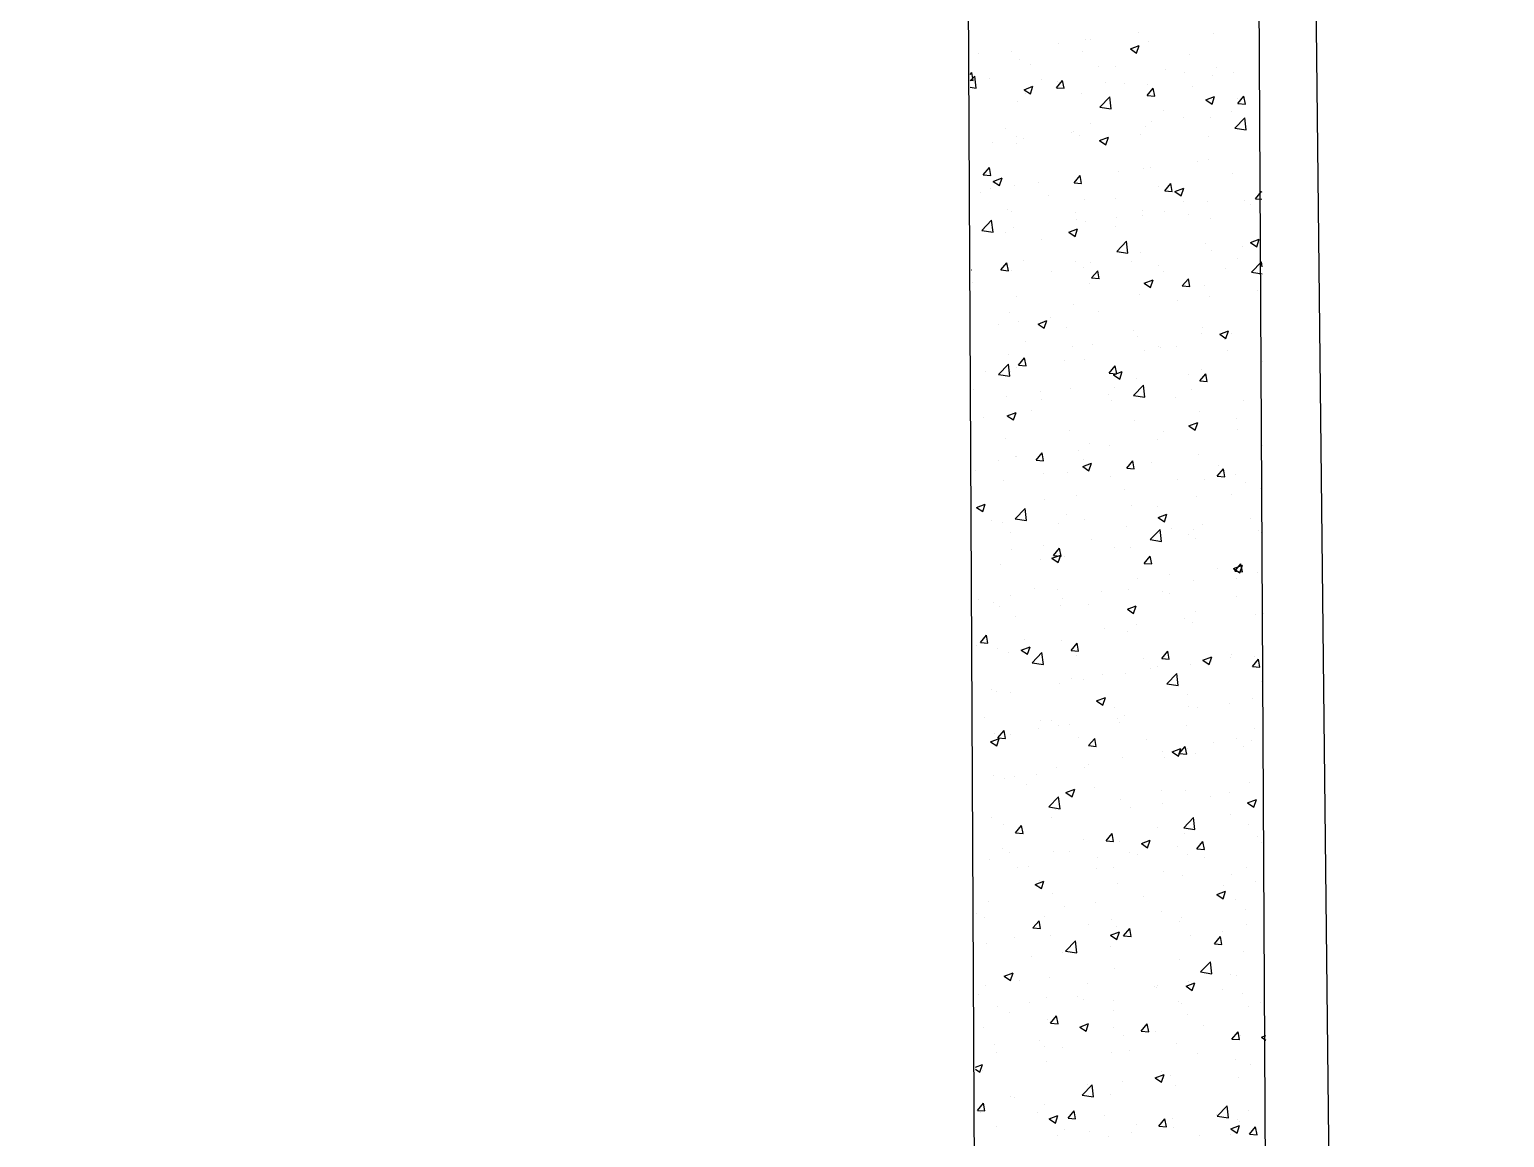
# Model space of a CAD drawing. Header units: millimetres. Extents: x 331487 to 517269, y 198509 to 399936.
# Drawn here: x 448268 to 449434, y 311569 to 312445 of the extents above; entities that cross this region are included whole.
import ezdxf

# ---------------------------------------------------------------- set-up
doc = ezdxf.new("R2010")
doc.units = ezdxf.units.MM
doc.header["$MEASUREMENT"] = 0
doc.layers.add('9th_plot boundry', color=1, linetype='Continuous')
doc.layers.add('COLUMN', color=6, linetype='Continuous')

msp = doc.modelspace()

# ---------------------------------------------------------------- linework, layer by layer
at = {"layer": '9th_plot boundry'}
msp.add_line((449434.4, 299006.3), (448946.6, 343103.6), dxfattribs=at)
msp.add_lwpolyline([(448946.6, 343103.6), (414422.2, 340817.1, 0.386106), (408845.6, 334960.7), (408845.6, 299960.7), (449434.4, 299006.3)], format="xyb", close=True, dxfattribs=at)
at = {"layer": 'COLUMN'}
for p, q in [((448972.9, 319477.3), (449064.3, 302244.5)), ((449202.9, 319478.5), (449294.4, 302239))]:
    msp.add_line(p, q, dxfattribs=at)
at = {"layer": 'COLUMN', "color": 2, "linetype": 'Continuous'}
for p, q in [((449081.8, 312434), (449081.8, 312434)), ((449102.8, 312437.3), (449102.8, 312437.3)), ((449106.8, 312437.3), (449106.8, 312437.3)), ((449144.7, 312442.3), (449144.7, 312442.3)), ((449152.9, 312435), (449152.9, 312435)), ((449204.2, 312442), (449204.2, 312442)), ((449018.6, 312425.7), (449018.6, 312425.7)), ((449044.4, 312427.3), (449044.4, 312427.3)), ((449100.9, 312427.5), (449100.9, 312427.5)), ((449138.4, 312429.5), (449145.4, 312432.2)), ((449138.4, 312429.5), (449143.3, 312426.1)), ((449143.3, 312426.1), (449145.3, 312432.2)), ((449185, 312425.4), (449185, 312425.4)), ((449011.8, 312409.3), (449013.1, 312410.8)), ((449014.2, 312404.6), (449013.1, 312410.8)), ((449050.4, 312421.1), (449050.4, 312421.1)), ((449059.6, 312417.5), (449059.6, 312417.5)), ((449113, 312415.2), (449113, 312415.2)), ((449126.7, 312415.4), (449126.7, 312415.4)), ((449166.4, 312413), (449166.4, 312413)), ((449181.5, 312411.1), (449181.5, 312411.1)), ((449206.6, 312414.4), (449206.6, 312414.4)), ((449219.8, 312410.7), (449219.8, 312410.7)), ((449011.8, 312404.3), (449015.4, 312408)), ((449011.8, 312404.8), (449014.2, 312404.6)), ((449011.8, 312399.3), (449016.5, 312398.5)), ((449016.5, 312398.5), (449015.4, 312408)), ((449027.3, 312406.3), (449027.3, 312406.3)), ((449054.3, 312397.2), (449061.3, 312399.9)), ((449059.3, 312393.9), (449061.3, 312399.9)), ((449068.4, 312405.4), (449068.4, 312405.4)), ((449080, 312398.8), (449084.8, 312404.6)), ((449080, 312398.8), (449086, 312398.3)), ((449080.7, 312404), (449080.7, 312404)), ((449086, 312398.3), (449084.8, 312404.6)), ((449118.4, 312402.8), (449118.4, 312402.8)), ((449134.1, 312401.8), (449134.1, 312401.8)), ((449151.7, 312401.7), (449151.7, 312401.7)), ((449187.5, 312399.5), (449187.5, 312399.5)), ((449203, 312408.7), (449203, 312408.7)), ((449049.2, 312387.8), (449049.2, 312387.8)), ((449054.3, 312397.2), (449059.3, 312393.9)), ((449055.5, 312394.6), (449055.5, 312394.6)), ((449080.5, 312397.8), (449080.5, 312397.8)), ((449099.7, 312394.2), (449099.7, 312394.2)), ((449114.4, 312383.4), (449122.1, 312391.5)), ((449123.3, 312382), (449122.1, 312391.5)), ((449151.7, 312392.5), (449156.5, 312398.3)), ((449151.7, 312392.5), (449157.7, 312392)), ((449157.7, 312392), (449156.5, 312398.3)), ((449198, 312389.2), (449205, 312391.9)), ((449198, 312389.2), (449203, 312385.9)), ((449203, 312385.9), (449205, 312391.9)), ((449223.2, 312390.4), (449223.2, 312390.4)), ((449223.4, 312386.3), (449228.3, 312392)), ((449229.4, 312385.7), (449228.3, 312392)), ((449240.8, 312397.3), (449240.8, 312397.3)), ((449114.4, 312383.4), (449123.3, 312382)), ((449164.9, 312380.4), (449164.9, 312380.4)), ((449201.8, 312375.4), (449201.8, 312375.4)), ((449218.1, 312380), (449218.1, 312380)), ((449223.4, 312386.3), (449229.4, 312385.7)), ((449039.7, 312366.6), (449039.7, 312366.6)), ((449092.1, 312363.4), (449092.1, 312363.4)), ((449093.1, 312364.4), (449093.1, 312364.4)), ((449106.6, 312370.4), (449106.6, 312370.4)), ((449150.4, 312368.4), (449150.4, 312368.4)), ((449155.2, 312371.7), (449155.2, 312371.7)), ((449180.3, 312375), (449180.3, 312375)), ((449221.1, 312366.8), (449228.9, 312374.9)), ((449221.1, 312366.8), (449230, 312365.4)), ((449230, 312365.4), (449228.9, 312374.9)), ((449029.2, 312355.1), (449029.2, 312355.1)), ((449048, 312354.5), (449048, 312354.5)), ((449048.3, 312360.4), (449048.3, 312360.4)), ((449054.2, 312358.4), (449054.2, 312358.4)), ((449098.5, 312360.9), (449098.5, 312360.9)), ((449114, 312357), (449121, 312359.7)), ((449114, 312357), (449119, 312353.6)), ((449119, 312353.6), (449121, 312359.7)), ((449146.5, 312362.1), (449146.5, 312362.1)), ((449199.9, 312359.9), (449199.9, 312359.9)), ((449191.8, 312340.5), (449191.8, 312340.5)), ((449200.6, 312342.1), (449200.6, 312342.1)), ((449022.1, 312329.9), (449027, 312335.6)), ((449022.1, 312329.9), (449028.1, 312329.4)), ((449028.1, 312329.3), (449026.9, 312335.6)), ((449093.9, 312323.6), (449098.7, 312329.3)), ((449099.8, 312323.1), (449098.7, 312329.3)), ((449128.9, 312332.3), (449128.9, 312332.3)), ((449149.2, 312335.1), (449149.2, 312335.1)), ((449154, 312335.6), (449154, 312335.6)), ((449219.1, 312330.7), (449219.1, 312330.7)), ((449027.9, 312319), (449027.9, 312319)), ((449030, 312324.7), (449037, 312327.4)), ((449030, 312324.7), (449035, 312321.4)), ((449035, 312321.4), (449037, 312327.4)), ((449046.8, 312321.2), (449046.8, 312321.2)), ((449065.8, 312323.9), (449065.8, 312323.9)), ((449093.9, 312323.6), (449099.8, 312323.1)), ((449097.3, 312327.6), (449097.3, 312327.6)), ((449160.8, 312320.7), (449160.8, 312320.7)), ((449165.6, 312317.3), (449170.4, 312323.1)), ((449165.6, 312317.3), (449171.6, 312316.8)), ((449171.6, 312316.8), (449170.4, 312323.1)), ((449173.7, 312316.7), (449180.7, 312319.4)), ((449173.7, 312316.7), (449178.7, 312313.4)), ((449178.7, 312313.4), (449180.7, 312319.4)), ((449237.3, 312311), (449242.1, 312316.8)), ((449242.3, 312316), (449242.1, 312316.8)), ((449020.2, 312315.6), (449020.2, 312315.6)), ((449073.6, 312313.3), (449073.6, 312313.3)), ((449102.5, 312310.7), (449102.5, 312310.7)), ((449127, 312311), (449127, 312311)), ((449180.4, 312308.8), (449180.4, 312308.8)), ((449199.4, 312308.8), (449199.4, 312308.8)), ((449228.7, 312309.4), (449228.7, 312309.4)), ((449233.8, 312306.5), (449233.8, 312306.5)), ((449237.3, 312311), (449242.3, 312310.6)), ((449020.9, 312286), (449028.7, 312294.1)), ((449029.8, 312284.6), (449028.7, 312294.1)), ((449041.3, 312302.1), (449041.3, 312302.1)), ((449044.2, 312300.7), (449044.2, 312300.7)), ((449094.7, 312299.9), (449094.7, 312299.9)), ((449096.1, 312294.3), (449096.1, 312294.3)), ((449127.7, 312296.1), (449127.7, 312296.1)), ((449148, 312301.8), (449148, 312301.8)), ((449148.1, 312297.6), (449148.1, 312297.6)), ((449165.5, 312301.1), (449165.5, 312301.1)), ((449184.7, 312298.8), (449184.7, 312298.8)), ((449201.5, 312295.4), (449201.5, 312295.4)), ((449020.9, 312286), (449029.8, 312284.6)), ((449039.5, 312284.5), (449039.5, 312284.5)), ((449045.6, 312287.9), (449045.6, 312287.9)), ((449089.7, 312284.5), (449096.7, 312287.2)), ((449089.7, 312284.5), (449094.7, 312281.1)), ((449094.7, 312281.1), (449096.7, 312287.1)), ((449102.6, 312292.8), (449102.6, 312292.8)), ((449126.4, 312288.7), (449126.4, 312288.7)), ((449068.1, 312278.7), (449068.1, 312278.7)), ((449127.6, 312269.4), (449135.4, 312277.5)), ((449136.5, 312268), (449135.4, 312277.5)), ((449198.1, 312275.5), (449198.1, 312275.5)), ((449227.4, 312273.3), (449227.4, 312273.3)), ((449233.4, 312276.5), (449240.4, 312279.1)), ((449233.4, 312276.5), (449238.4, 312273.1)), ((449238.4, 312273.1), (449240.4, 312279.1)), ((449036, 312254.7), (449040.8, 312260.4)), ((449042, 312254.1), (449040.8, 312260.4)), ((449053.7, 312262.5), (449053.7, 312262.5)), ((449094.9, 312261), (449094.9, 312261)), ((449107.1, 312260.2), (449107.1, 312260.2)), ((449127.6, 312269.4), (449136.5, 312268)), ((449139.2, 312261.7), (449139.2, 312261.7)), ((449146.8, 312268.5), (449146.8, 312268.5)), ((449202.4, 312270), (449202.4, 312270)), ((449222.9, 312263.8), (449222.9, 312263.8)), ((449234.3, 312252.9), (449242.1, 312261)), ((449242.6, 312257.2), (449242.1, 312261)), ((449012.6, 312254.9), (449012.7, 312254.9)), ((449012.6, 312254.7), (449012.7, 312254.9)), ((449036, 312254.7), (449042, 312254.1)), ((449044.4, 312254.6), (449044.4, 312254.6)), ((449076.3, 312253.4), (449076.3, 312253.4)), ((449101.3, 312256.7), (449101.3, 312256.7)), ((449107.7, 312248.4), (449112.6, 312254.1)), ((449107.7, 312248.4), (449113.7, 312247.9)), ((449113.7, 312247.8), (449112.6, 312254.1)), ((449149.4, 312244.2), (449156.4, 312246.9)), ((449154.3, 312240.8), (449156.4, 312246.9)), ((449160.5, 312258), (449160.5, 312258)), ((449164.6, 312253.7), (449164.6, 312253.7)), ((449179.5, 312242.1), (449184.3, 312247.8)), ((449185.4, 312241.6), (449184.3, 312247.8)), ((449213.9, 312255.7), (449213.9, 312255.7)), ((449234.3, 312252.9), (449242.6, 312251.6)), ((449013.2, 312245.1), (449013.2, 312245.1)), ((449106.3, 312243.7), (449106.3, 312243.7)), ((449145.6, 312235.2), (449145.6, 312235.2)), ((449149.4, 312244.2), (449154.4, 312240.8)), ((449179.5, 312242.1), (449185.4, 312241.6)), ((449196.9, 312242.3), (449196.9, 312242.3)), ((449239, 312238.8), (449239, 312238.8)), ((449048, 312233.7), (449048, 312233.7)), ((449093.6, 312227.7), (449093.6, 312227.7)), ((449176.1, 312230.5), (449176.1, 312230.5)), ((449201.1, 312233.8), (449201.1, 312233.8)), ((449043.1, 312221.3), (449043.1, 312221.3)), ((449050, 312213.9), (449050, 312213.9)), ((449065.4, 312211.9), (449072.4, 312214.6)), ((449065.4, 312211.9), (449070.3, 312208.6)), ((449070.3, 312208.6), (449072.4, 312214.6)), ((449075, 312217.2), (449075, 312217.2)), ((449112.9, 312222.2), (449112.9, 312222.2)), ((449034.3, 312211.4), (449034.3, 312211.4)), ((449087.6, 312209.1), (449087.6, 312209.1)), ((449141, 312206.9), (449141, 312206.9)), ((449144.4, 312201.9), (449144.4, 312201.9)), ((449194.4, 312204.6), (449194.4, 312204.6)), ((449195.7, 312209), (449195.7, 312209)), ((449209.1, 312203.9), (449216.1, 312206.6)), ((449209.1, 312203.9), (449214, 312200.6)), ((449214, 312200.6), (449216.1, 312206.6)), ((449218.8, 312204.1), (449218.8, 312204.1)), ((449055.3, 312197.9), (449055.3, 312197.9)), ((449092.4, 312194.4), (449092.4, 312194.4)), ((449108.7, 312195.7), (449108.7, 312195.7)), ((449149.8, 312191.1), (449149.8, 312191.1)), ((449160.5, 312194.1), (449160.5, 312194.1)), ((449162.1, 312193.4), (449162.1, 312193.4)), ((449174.8, 312194.4), (449174.8, 312194.4)), ((449212.7, 312199.4), (449212.7, 312199.4)), ((449215.5, 312191.2), (449215.5, 312191.2)), ((449034.2, 312172), (449041.9, 312180.1)), ((449041.9, 312188), (449041.9, 312188)), ((449043, 312170.6), (449041.9, 312180.1)), ((449048.7, 312177.8), (449048.7, 312177.8)), ((449049.9, 312179.4), (449054.7, 312185.2)), ((449049.9, 312179.4), (449055.9, 312178.9)), ((449055.9, 312178.9), (449054.7, 312185.2)), ((449086.6, 312182.8), (449086.6, 312182.8)), ((449102.2, 312184.1), (449102.2, 312184.1)), ((449121.6, 312173.2), (449126.4, 312178.9)), ((449127.6, 312172.6), (449126.4, 312178.9)), ((449242.8, 312182.1), (449242.8, 312182.1)), ((449023.7, 312174.5), (449023.7, 312174.5)), ((449034.1, 312172), (449043, 312170.6)), ((449043.9, 312174.1), (449043.9, 312174.1)), ((449121.6, 312173.2), (449127.6, 312172.6)), ((449125, 312171.7), (449132, 312174.4)), ((449125, 312171.7), (449130, 312168.3)), ((449130, 312168.3), (449132, 312174.4)), ((449143.2, 312168.6), (449143.2, 312168.6)), ((449184.5, 312172.1), (449184.5, 312172.1)), ((449193.3, 312166.9), (449198.2, 312172.6)), ((449193.3, 312166.9), (449199.3, 312166.4)), ((449194.5, 312175.7), (449194.5, 312175.7)), ((449199.3, 312166.4), (449198.2, 312172.6)), ((449014.4, 312160.5), (449014.4, 312160.5)), ((449040.7, 312154.7), (449040.7, 312154.7)), ((449067.7, 312158.3), (449067.7, 312158.3)), ((449091.2, 312161.1), (449091.2, 312161.1)), ((449121.1, 312156), (449121.1, 312156)), ((449126.1, 312162.1), (449126.1, 312162.1)), ((449140.9, 312155.4), (449148.7, 312163.6)), ((449140.9, 312155.4), (449149.8, 312154.1)), ((449148.5, 312155), (449148.5, 312155)), ((449149.8, 312154.1), (449148.7, 312163.6)), ((449174.5, 312153.8), (449174.5, 312153.8)), ((449186.4, 312159.9), (449186.4, 312159.9)), ((449041, 312139.4), (449048, 312142.1)), ((449046, 312136.1), (449048, 312142.1)), ((449060.3, 312143.3), (449060.3, 312143.3)), ((449067.8, 312152.1), (449067.8, 312152.1)), ((449123.5, 312151.7), (449123.5, 312151.7)), ((449193.3, 312142.4), (449193.3, 312142.4)), ((449227.9, 312151.5), (449227.9, 312151.5)), ((449022.4, 312138.4), (449022.4, 312138.4)), ((449041, 312139.4), (449046, 312136.1)), ((449141.9, 312135.4), (449141.9, 312135.4)), ((449184.7, 312131.4), (449191.7, 312134.1)), ((449184.7, 312131.4), (449189.7, 312128.1)), ((449189.7, 312128.1), (449191.7, 312134.1)), ((449222.6, 312137.1), (449222.6, 312137.1)), ((449039.5, 312121.5), (449039.5, 312121.5)), ((449090, 312127.9), (449090, 312127.9)), ((449160.1, 312120.5), (449160.1, 312120.5)), ((449164.3, 312127.1), (449164.3, 312127.1)), ((449223.2, 312128.8), (449223.2, 312128.8)), ((449047.7, 312107.1), (449047.7, 312107.1)), ((449048.3, 312107.2), (449048.3, 312107.2)), ((449063.8, 312104.2), (449068.6, 312110)), ((449069.7, 312103.7), (449068.6, 312110)), ((449097.1, 312112.2), (449097.1, 312112.2)), ((449106, 312117.1), (449106, 312117.1)), ((449122.2, 312115.5), (449122.2, 312115.5)), ((449192.1, 312109.1), (449192.1, 312109.1)), ((449242.6, 312115.5), (449242.6, 312115.5)), ((449016, 312096), (449016, 312096)), ((449034, 312103.9), (449034, 312103.9)), ((449063.8, 312104.2), (449069.7, 312103.7)), ((449100.7, 312099.2), (449107.7, 312101.9)), ((449100.7, 312099.2), (449105.7, 312095.8)), ((449101.7, 312104.9), (449101.7, 312104.9)), ((449105.7, 312095.8), (449107.7, 312101.9)), ((449135.5, 312097.9), (449140.3, 312103.7)), ((449135.5, 312097.9), (449141.5, 312097.4)), ((449141.5, 312097.4), (449140.3, 312103.7)), ((449140.7, 312102.1), (449140.7, 312102.1)), ((449155, 312102.7), (449155, 312102.7)), ((449207.2, 312091.7), (449212, 312097.4)), ((449208.4, 312100.4), (449208.4, 312100.4)), ((449213.2, 312091.1), (449212, 312097.4)), ((449038.3, 312088.2), (449038.3, 312088.2)), ((449069.4, 312093.7), (449069.4, 312093.7)), ((449088.8, 312094.6), (449088.8, 312094.6)), ((449122.7, 312091.5), (449122.7, 312091.5)), ((449176.1, 312089.2), (449176.1, 312089.2)), ((449196.9, 312089.4), (449196.9, 312089.4)), ((449207.2, 312091.7), (449213.2, 312091.1)), ((449221.9, 312092.7), (449221.9, 312092.7)), ((449229.5, 312087), (449229.5, 312087)), ((449070.8, 312072.8), (449070.8, 312072.8)), ((449095.9, 312076.1), (449095.9, 312076.1)), ((449133.7, 312081.1), (449133.7, 312081.1)), ((449190.8, 312075.8), (449190.8, 312075.8)), ((449218.5, 312077.5), (449218.5, 312077.5)), ((449241.4, 312082.2), (449241.4, 312082.2)), ((449016.7, 312066.9), (449023.7, 312069.6)), ((449016.7, 312066.9), (449021.7, 312063.6)), ((449021.7, 312063.6), (449023.7, 312069.6)), ((449047.4, 312058), (449055.2, 312066.2)), ((449056.3, 312056.7), (449055.2, 312066.2)), ((449087.6, 312061.3), (449087.6, 312061.3)), ((449139.5, 312068.8), (449139.5, 312068.8)), ((449160.2, 312067.5), (449160.2, 312067.5)), ((449160.4, 312058.9), (449167.4, 312061.6)), ((449165.4, 312055.6), (449167.4, 312061.6)), ((449028.4, 312056.3), (449028.4, 312056.3)), ((449037.1, 312054.9), (449037.1, 312054.9)), ((449047.4, 312058), (449056.3, 312056.7)), ((449081.8, 312054.1), (449081.8, 312054.1)), ((449101.9, 312057.4), (449101.9, 312057.4)), ((449135.1, 312051.8), (449135.1, 312051.8)), ((449154.1, 312041.5), (449161.9, 312049.6)), ((449160.4, 312058.9), (449165.4, 312055.6)), ((449163, 312040.1), (449161.9, 312049.6)), ((449170.6, 312049.9), (449170.6, 312049.9)), ((449188.5, 312049.6), (449188.5, 312049.6)), ((449195.6, 312053.2), (449195.6, 312053.2)), ((449233.5, 312058.2), (449233.5, 312058.2)), ((449240.1, 312048.9), (449240.1, 312048.9)), ((449242.5, 312055.5), (449242.5, 312055.5)), ((449043.6, 312047.4), (449043.6, 312047.4)), ((449107.4, 312041.6), (449107.4, 312041.6)), ((449154.1, 312041.5), (449163, 312040.1)), ((449184.2, 312045.5), (449184.2, 312045.5)), ((449189.6, 312042.5), (449189.6, 312042.5)), ((449241.9, 312047.3), (449241.9, 312047.3)), ((449044.5, 312033.3), (449044.5, 312033.3)), ((449067.5, 312025.5), (449067.5, 312025.5)), ((449069.6, 312036.6), (449069.6, 312036.6)), ((449076.4, 312026.7), (449083.4, 312029.3)), ((449076.4, 312026.7), (449081.4, 312023.3)), ((449077.6, 312029), (449082.5, 312034.7)), ((449077.6, 312029), (449083.6, 312028.5)), ((449081.4, 312023.3), (449083.4, 312029.3)), ((449083.6, 312028.5), (449082.5, 312034.7)), ((449086.4, 312028), (449086.4, 312028)), ((449125.8, 312035.5), (449125.8, 312035.5)), ((449138.3, 312035.5), (449138.3, 312035.5)), ((449149.4, 312022.7), (449154.2, 312028.5)), ((449155.3, 312022.2), (449154.2, 312028.5)), ((449035.8, 312021.6), (449035.8, 312021.6)), ((449149.4, 312022.7), (449155.3, 312022.2)), ((449169.3, 312013.8), (449169.3, 312013.8)), ((449207.2, 312018.8), (449207.2, 312018.8)), ((449220.1, 312018.6), (449227.1, 312021.3)), ((449220.1, 312018.6), (449225.1, 312015.3)), ((449221.1, 312016.4), (449225.9, 312022.2)), ((449221.1, 312016.4), (449227.1, 312015.9)), ((449225.1, 312015.3), (449227.1, 312021.3)), ((449227.1, 312015.9), (449225.9, 312022.2)), ((449238.9, 312015.6), (449238.9, 312015.6)), ((449062.3, 312003), (449062.3, 312003)), ((449081.1, 312002.2), (449081.1, 312002.2)), ((449137.1, 312002.2), (449137.1, 312002.2)), ((449144.3, 312010.5), (449144.3, 312010.5)), ((449188.4, 312009.2), (449188.4, 312009.2)), ((449222.4, 312010.5), (449222.4, 312010.5)), ((449018.2, 311993.9), (449018.2, 311993.9)), ((449030, 311991.8), (449030, 311991.8)), ((449043.3, 311997.2), (449043.3, 311997.2)), ((449085.1, 311994.7), (449085.1, 311994.7)), ((449105.7, 311990.5), (449105.7, 311990.5)), ((449115.7, 312000.7), (449115.7, 312000.7)), ((449164, 312000.5), (449164, 312000.5)), ((449169.1, 311998.5), (449169.1, 311998.5)), ((449222.4, 311996.2), (449222.4, 311996.2)), ((449034.6, 311988.3), (449034.6, 311988.3)), ((449047.4, 311980.5), (449047.4, 311980.5)), ((449083.4, 311989.6), (449083.4, 311989.6)), ((449136.1, 311986.4), (449143.1, 311989.1)), ((449136.1, 311986.4), (449141, 311983)), ((449136.8, 311987.3), (449136.8, 311987.3)), ((449141, 311983), (449143.1, 311989.1)), ((449180.9, 311979.3), (449180.9, 311979.3)), ((449190.1, 311985), (449190.1, 311985)), ((449237.7, 311982.3), (449237.7, 311982.3)), ((449243.5, 311982.8), (449243.5, 311982.8)), ((449118, 311971), (449118, 311971)), ((449135.9, 311968.9), (449135.9, 311968.9)), ((449143, 311974.3), (449143, 311974.3)), ((449187.2, 311975.9), (449187.2, 311975.9)), ((449017, 311957.7), (449017, 311957.7)), ((449019.8, 311960.1), (449024.6, 311965.8)), ((449019.8, 311960.1), (449025.8, 311959.5)), ((449025.8, 311959.5), (449024.6, 311965.8)), ((449052.1, 311954.1), (449059.1, 311956.8)), ((449054.8, 311962.7), (449054.8, 311962.7)), ((449057, 311950.8), (449059.1, 311956.8)), ((449083.9, 311961.4), (449083.9, 311961.4)), ((449091.5, 311953.8), (449096.3, 311959.5)), ((449097.5, 311953.2), (449096.3, 311959.5)), ((449033.4, 311955), (449033.4, 311955)), ((449042.4, 311952.2), (449042.4, 311952.2)), ((449052.1, 311954.1), (449057, 311950.8)), ((449060.7, 311944.1), (449068.5, 311952.2)), ((449060.7, 311944.1), (449069.6, 311942.7)), ((449069.6, 311942.7), (449068.5, 311952.2)), ((449091.5, 311953.8), (449097.5, 311953.3)), ((449095.8, 311949.9), (449095.8, 311949.9)), ((449149.2, 311947.7), (449149.2, 311947.7)), ((449163.2, 311947.5), (449168.1, 311953.2)), ((449163.2, 311947.5), (449169.2, 311947)), ((449169.2, 311947), (449168.1, 311953.2)), ((449195.8, 311946.1), (449202.8, 311948.8)), ((449195.8, 311946.1), (449200.7, 311942.8)), ((449200.7, 311942.8), (449202.8, 311948.8)), ((449202.5, 311945.4), (449202.5, 311945.4)), ((449217.7, 311948.2), (449217.7, 311948.2)), ((449218.2, 311950.8), (449218.2, 311950.8)), ((449235, 311941.2), (449239.8, 311947)), ((449236.5, 311949.1), (449236.5, 311949.1)), ((449240.9, 311940.7), (449239.8, 311947)), ((449242.8, 311951.5), (449242.8, 311951.5)), ((449116.7, 311934.9), (449116.7, 311934.9)), ((449134.6, 311935.6), (449134.6, 311935.6)), ((449154.6, 311939.9), (449154.6, 311939.9)), ((449159.9, 311940.8), (449159.9, 311940.8)), ((449167.4, 311927.5), (449175.2, 311935.6)), ((449176.3, 311926.1), (449175.2, 311935.6)), ((449186, 311942.7), (449186, 311942.7)), ((449235, 311941.2), (449240.9, 311940.7)), ((449028.5, 311923.3), (449028.5, 311923.3)), ((449032.2, 311921.7), (449032.2, 311921.7)), ((449043.3, 311920.8), (449043.3, 311920.8)), ((449082.7, 311928.1), (449082.7, 311928.1)), ((449091.7, 311931.6), (449091.7, 311931.6)), ((449101.6, 311930.8), (449101.6, 311930.8)), ((449167.4, 311927.5), (449176.3, 311926.1)), ((449242.2, 311928.9), (449242.2, 311928.9)), ((449111.7, 311913.9), (449118.7, 311916.6)), ((449111.7, 311913.9), (449116.7, 311910.5)), ((449116.7, 311910.5), (449118.7, 311916.6)), ((449125.5, 311908.9), (449125.5, 311908.9)), ((449183.9, 311918.9), (449183.9, 311918.9)), ((449184.8, 311909.4), (449184.8, 311909.4)), ((449191.4, 311908.8), (449191.4, 311908.8)), ((449216.5, 311912.1), (449216.5, 311912.1)), ((449235.3, 311915.8), (449235.3, 311915.8)), ((449022.9, 311901.1), (449022.9, 311901.1)), ((449067.2, 311898.8), (449067.2, 311898.8)), ((449076.3, 311898.8), (449076.3, 311898.8)), ((449128.3, 311900.4), (449128.3, 311900.4)), ((449133.4, 311902.3), (449133.4, 311902.3)), ((449031, 311888.4), (449031, 311888.4)), ((449033.7, 311884.8), (449038.5, 311890.6)), ((449039.6, 311884.3), (449038.5, 311890.6)), ((449044, 311887.6), (449044, 311887.6)), ((449065.4, 311892.2), (449065.4, 311892.2)), ((449081.5, 311894.8), (449081.5, 311894.8)), ((449090.4, 311895.5), (449090.4, 311895.5)), ((449097.4, 311885.4), (449097.4, 311885.4)), ((449129.7, 311896.6), (449129.7, 311896.6)), ((449183.1, 311894.3), (449183.1, 311894.3)), ((449236.4, 311892), (449236.4, 311892)), ((449027.7, 311881.6), (449034.7, 311884.3)), ((449027.7, 311881.6), (449032.7, 311878.3)), ((449032.7, 311878.3), (449034.7, 311884.3)), ((449033.7, 311884.8), (449039.6, 311884.3)), ((449105.4, 311878.6), (449110.2, 311884.3)), ((449105.4, 311878.6), (449111.4, 311878)), ((449111.4, 311878), (449110.2, 311884.3)), ((449150.8, 311883.1), (449150.8, 311883.1)), ((449163.7, 311873.9), (449163.7, 311873.9)), ((449171.4, 311873.6), (449178.4, 311876.3)), ((449171.4, 311873.6), (449176.4, 311870.3)), ((449176.4, 311870.3), (449178.4, 311876.3)), ((449177.1, 311872.3), (449181.9, 311878)), ((449183.1, 311871.8), (449181.9, 311878)), ((449183.6, 311876.1), (449183.6, 311876.1)), ((449204.1, 311880.9), (449204.1, 311880.9)), ((449222.1, 311883.9), (449222.1, 311883.9)), ((449228, 311877.6), (449228, 311877.6)), ((449234.1, 311882.5), (449234.1, 311882.5)), ((449105.4, 311863.8), (449105.4, 311863.8)), ((449132.2, 311869), (449132.2, 311869)), ((449165.1, 311869.3), (449165.1, 311869.3)), ((449177.1, 311872.3), (449183.1, 311871.8)), ((449190.2, 311872.6), (449190.2, 311872.6)), ((449029.8, 311855.1), (449029.8, 311855.1)), ((449039.1, 311852.7), (449039.1, 311852.7)), ((449047.1, 311853.8), (449047.1, 311853.8)), ((449064.1, 311856), (449064.1, 311856)), ((449080.3, 311861.5), (449080.3, 311861.5)), ((449102, 311861), (449102, 311861)), ((449056.4, 311848), (449056.4, 311848)), ((449087.4, 311841.4), (449094.4, 311844.1)), ((449087.4, 311841.4), (449092.4, 311838)), ((449092.4, 311838), (449094.4, 311844.1)), ((449109.8, 311845.7), (449109.8, 311845.7)), ((449163.2, 311843.5), (449163.2, 311843.5)), ((449182.3, 311842.8), (449182.3, 311842.8)), ((449216.6, 311841.2), (449216.6, 311841.2)), ((449232.8, 311849.2), (449232.8, 311849.2)), ((449073.9, 311830.1), (449081.7, 311838.2)), ((449073.9, 311830.1), (449082.8, 311828.7)), ((449079.1, 311828.2), (449079.1, 311828.2)), ((449082.8, 311828.7), (449081.7, 311838.2)), ((449131, 311835.7), (449131, 311835.7)), ((449138.8, 311829.9), (449138.8, 311829.9)), ((449163.8, 311833.2), (449163.8, 311833.2)), ((449201.7, 311838.2), (449201.7, 311838.2)), ((449231.1, 311833.4), (449238.1, 311836)), ((449231.1, 311833.4), (449236.1, 311830)), ((449236.1, 311830), (449238.1, 311836)), ((449028.5, 311821.8), (449028.5, 311821.8)), ((449037.8, 311816.6), (449037.8, 311816.6)), ((449047.5, 311809.6), (449052.4, 311815.4)), ((449053.5, 311809.1), (449052.3, 311815.4)), ((449075.7, 311821.6), (449075.7, 311821.6)), ((449180.6, 311813.6), (449188.4, 311821.7)), ((449189.5, 311812.2), (449188.4, 311821.7)), ((449217.9, 311824.2), (449217.9, 311824.2)), ((449231.6, 311815.9), (449231.6, 311815.9)), ((449047.5, 311809.6), (449053.5, 311809.1)), ((449101.3, 311804.2), (449101.3, 311804.2)), ((449119.3, 311803.3), (449124.1, 311809.1)), ((449125.2, 311802.8), (449124.1, 311809.1)), ((449147.1, 311801.1), (449154.1, 311803.8)), ((449152.1, 311797.7), (449154.1, 311803.8)), ((449159.6, 311814.2), (449159.6, 311814.2)), ((449180.6, 311813.6), (449189.5, 311812.2)), ((449181.1, 311809.5), (449181.1, 311809.5)), ((449238.6, 311807), (449238.6, 311807)), ((449036.9, 311796.9), (449036.9, 311796.9)), ((449043, 311794.2), (449043, 311794.2)), ((449077.8, 311795), (449077.8, 311795)), ((449090.3, 311794.6), (449090.3, 311794.6)), ((449119.3, 311803.3), (449125.2, 311802.8)), ((449129.8, 311802.5), (449129.8, 311802.5)), ((449137.5, 311793.7), (449137.5, 311793.7)), ((449143.7, 311792.4), (449143.7, 311792.4)), ((449147.1, 311801.1), (449152.1, 311797.7)), ((449175.4, 311798.7), (449175.4, 311798.7)), ((449183.6, 311792.2), (449183.6, 311792.2)), ((449191, 311797.1), (449195.8, 311802.8)), ((449191, 311797.1), (449197, 311796.5)), ((449197, 311796.5), (449195.8, 311802.8)), ((449241.9, 311802.2), (449241.9, 311802.2)), ((449027.3, 311788.6), (449027.3, 311788.6)), ((449049.4, 311782.1), (449049.4, 311782.1)), ((449058, 311783.4), (449058, 311783.4)), ((449111.4, 311781.2), (449111.4, 311781.2)), ((449112.5, 311790.4), (449112.5, 311790.4)), ((449125.3, 311782.2), (449125.3, 311782.2)), ((449197.1, 311790.1), (449197.1, 311790.1)), ((449230.4, 311782.6), (449230.4, 311782.6)), ((449063.1, 311768.8), (449070.1, 311771.5)), ((449063.1, 311768.8), (449068.1, 311765.5)), ((449066.9, 311772.2), (449066.9, 311772.2)), ((449068.1, 311765.5), (449070.1, 311771.5)), ((449128.6, 311769.2), (449128.6, 311769.2)), ((449164.8, 311778.9), (449164.8, 311778.9)), ((449179.9, 311776.2), (449179.9, 311776.2)), ((449218.2, 311776.7), (449218.2, 311776.7)), ((449237.3, 311770.9), (449237.3, 311770.9)), ((449076.6, 311761.7), (449076.6, 311761.7)), ((449149.1, 311759.3), (449149.1, 311759.3)), ((449206.8, 311760.8), (449213.8, 311763.5)), ((449206.8, 311760.8), (449211.8, 311757.5)), ((449211.8, 311757.5), (449213.8, 311763.5)), ((449212.3, 311767.6), (449212.3, 311767.6)), ((449221.8, 311757.2), (449221.8, 311757.2)), ((449017, 311746), (449017, 311746)), ((449026.1, 311755.3), (449026.1, 311755.3)), ((449086.2, 311751), (449086.2, 311751)), ((449111.2, 311754.3), (449111.2, 311754.3)), ((449163.4, 311747.2), (449163.4, 311747.2)), ((449229.2, 311749.3), (449229.2, 311749.3)), ((449023, 311742.7), (449023, 311742.7)), ((449061.4, 311734.4), (449066.2, 311740.1)), ((449061.4, 311734.4), (449067.4, 311733.9)), ((449067.4, 311733.9), (449066.2, 311740.1)), ((449070.4, 311743.8), (449070.4, 311743.8)), ((449105.1, 311737.2), (449105.1, 311737.2)), ((449123.8, 311741.5), (449123.8, 311741.5)), ((449127.3, 311735.9), (449127.3, 311735.9)), ((449133.1, 311728.1), (449138, 311733.9)), ((449139.1, 311727.6), (449138, 311733.9)), ((449177.2, 311739.3), (449177.2, 311739.3)), ((449178.7, 311742.9), (449178.7, 311742.9)), ((449230.6, 311737), (449230.6, 311737)), ((449024.9, 311722), (449024.9, 311722)), ((449046.8, 311727.2), (449046.8, 311727.2)), ((449075.4, 311728.4), (449075.4, 311728.4)), ((449087.2, 311716.1), (449095, 311724.3)), ((449096.1, 311714.8), (449095, 311724.3)), ((449122.8, 311728.6), (449129.8, 311731.3)), ((449122.8, 311728.6), (449127.7, 311725.2)), ((449127.7, 311725.2), (449129.8, 311731.3)), ((449133.1, 311728.1), (449139.1, 311727.6)), ((449186, 311728.2), (449186, 311728.2)), ((449204.9, 311721.8), (449209.7, 311727.6)), ((449204.9, 311721.8), (449210.8, 311721.3)), ((449210.8, 311721.3), (449209.7, 311727.6)), ((449211, 311731.4), (449211, 311731.4)), ((449059.9, 311711.6), (449059.9, 311711.6)), ((449084.9, 311714.8), (449084.9, 311714.8)), ((449087.2, 311716.1), (449096.1, 311714.8)), ((449122.8, 311719.8), (449122.8, 311719.8)), ((449228, 311716), (449228, 311716)), ((449038.7, 311696.3), (449045.7, 311699)), ((449043.7, 311693), (449045.7, 311699)), ((449126.1, 311702.6), (449126.1, 311702.6)), ((449177.5, 311709.6), (449177.5, 311709.6)), ((449193.9, 311699.6), (449201.7, 311707.7)), ((449193.9, 311699.6), (449202.8, 311698.2)), ((449202.8, 311698.2), (449201.7, 311707.7)), ((449023.7, 311688.7), (449023.7, 311688.7)), ((449038.7, 311696.3), (449043.7, 311693)), ((449050.9, 311692.7), (449050.9, 311692.7)), ((449074.2, 311695.1), (449074.2, 311695.1)), ((449104.3, 311690.4), (449104.3, 311690.4)), ((449157.7, 311688.2), (449157.7, 311688.2)), ((449159.3, 311687.6), (449159.3, 311687.6)), ((449159.6, 311688.7), (449159.6, 311688.7)), ((449182.5, 311688.3), (449189.5, 311691)), ((449182.5, 311688.3), (449187.4, 311685)), ((449184.7, 311692), (449184.7, 311692)), ((449187.4, 311685), (449189.5, 311691)), ((449217.6, 311697.6), (449217.6, 311697.6)), ((449222.6, 311697), (449222.6, 311697)), ((449018.6, 311681.5), (449018.6, 311681.5)), ((449058.6, 311675.4), (449058.6, 311675.4)), ((449072, 311679.3), (449072, 311679.3)), ((449096.5, 311680.4), (449096.5, 311680.4)), ((449101, 311677.6), (449101, 311677.6)), ((449125.4, 311677), (449125.4, 311677)), ((449176.3, 311676.3), (449176.3, 311676.3)), ((449211.1, 311685.9), (449211.1, 311685.9)), ((449226.8, 311682.7), (449226.8, 311682.7)), ((449241.6, 311675.6), (449241.6, 311675.6)), ((449033.6, 311672.1), (449033.6, 311672.1)), ((449042.7, 311667.5), (449042.7, 311667.5)), ((449075.3, 311659.2), (449080.1, 311664.9)), ((449081.3, 311658.6), (449080.1, 311664.9)), ((449124.9, 311669.3), (449124.9, 311669.3)), ((449178.8, 311674.7), (449178.8, 311674.7)), ((449183.3, 311665.6), (449183.3, 311665.6)), ((449232.2, 311672.5), (449232.2, 311672.5)), ((449022.5, 311655.4), (449022.5, 311655.4)), ((449073, 311661.8), (449073, 311661.8)), ((449075.3, 311659.2), (449081.3, 311658.7)), ((449098.4, 311656.1), (449105.4, 311658.8)), ((449098.4, 311656.1), (449103.4, 311652.7)), ((449103.4, 311652.7), (449105.4, 311658.8)), ((449125, 311655.6), (449125, 311655.6)), ((449147, 311652.9), (449151.8, 311658.6)), ((449147, 311652.9), (449153, 311652.4)), ((449153, 311652.4), (449151.8, 311658.6)), ((449158.4, 311652.6), (449158.4, 311652.6)), ((449196.3, 311657.5), (449196.3, 311657.5)), ((449218.7, 311646.6), (449223.6, 311652.4)), ((449224.7, 311646.1), (449223.6, 311652.4)), ((449031, 311641.9), (449031, 311641.9)), ((449066.6, 311645.6), (449066.6, 311645.6)), ((449070.2, 311641), (449070.2, 311641)), ((449133.3, 311649.3), (449133.3, 311649.3)), ((449175, 311643.1), (449175, 311643.1)), ((449218.7, 311646.6), (449224.7, 311646.1)), ((449225.6, 311649.5), (449225.6, 311649.5)), ((449242.2, 311648.1), (449245.7, 311649.4)), ((449242.2, 311648.1), (449245.7, 311645.6)), ((449032.3, 311636), (449032.3, 311636)), ((449071.8, 311628.5), (449071.8, 311628.5)), ((449084.4, 311639.6), (449084.4, 311639.6)), ((449123.7, 311636), (449123.7, 311636)), ((449137.8, 311637.3), (449137.8, 311637.3)), ((449191.2, 311635.1), (449191.2, 311635.1)), ((449221.5, 311630.6), (449221.5, 311630.6)), ((449244.6, 311632.8), (449244.6, 311632.8)), ((449015.8, 311624.4), (449021.4, 311626.5)), ((449015.8, 311622.9), (449019.4, 311620.5)), ((449019.4, 311620.5), (449021.4, 311626.5)), ((449021.2, 311622.1), (449021.2, 311622.1)), ((449158.1, 311615.8), (449165.1, 311618.5)), ((449163.1, 311620.6), (449163.1, 311620.6)), ((449163.1, 311612.5), (449165.1, 311618.5)), ((449169.9, 311618.1), (449169.9, 311618.1)), ((449233.1, 311626.4), (449233.1, 311626.4)), ((449100.4, 311602.2), (449108.2, 311610.3)), ((449104.8, 311610.6), (449104.8, 311610.6)), ((449107, 311609.8), (449107, 311609.8)), ((449109.3, 311600.8), (449108.2, 311610.3)), ((449132.1, 311613.1), (449132.1, 311613.1)), ((449158.1, 311615.8), (449163.1, 311612.5)), ((449173.8, 311609.8), (449173.8, 311609.8)), ((449224.3, 311616.2), (449224.3, 311616.2)), ((449017.4, 311590.2), (449022.3, 311596)), ((449023.4, 311589.7), (449022.2, 311596)), ((449043.9, 311601.5), (449043.9, 311601.5)), ((449046.5, 311600.6), (449046.5, 311600.6)), ((449070.5, 311595.2), (449070.5, 311595.2)), ((449100.4, 311602.2), (449109.3, 311600.8)), ((449122.5, 311602.7), (449122.5, 311602.7)), ((449207.2, 311585.6), (449215, 311593.7)), ((449216.1, 311584.2), (449215, 311593.7)), ((449017.4, 311590.2), (449023.4, 311589.7)), ((449020, 311588.8), (449020, 311588.8)), ((449065, 311588.5), (449065, 311588.5)), ((449074.1, 311583.6), (449081.1, 311586.2)), ((449074.1, 311583.6), (449079.1, 311580.2)), ((449079.1, 311580.2), (449081.1, 311586.2)), ((449089.2, 311584), (449094, 311589.7)), ((449089.2, 311584), (449095.1, 311583.4)), ((449095.1, 311583.4), (449094, 311589.7)), ((449118.3, 311586.2), (449118.3, 311586.2)), ((449160.9, 311577.7), (449165.7, 311583.4)), ((449166.9, 311577.2), (449165.7, 311583.4)), ((449171.7, 311584), (449171.7, 311584)), ((449206.8, 311587), (449206.8, 311587)), ((449207.2, 311585.6), (449216.1, 311584.2)), ((449223.1, 311582.9), (449223.1, 311582.9)), ((449225.1, 311581.7), (449225.1, 311581.7)), ((449231.8, 311590.3), (449231.8, 311590.3)), ((449032.7, 311577.3), (449032.7, 311577.3)), ((449080.7, 311570.4), (449080.7, 311570.4)), ((449086, 311575.1), (449086, 311575.1)), ((449105.8, 311573.7), (449105.8, 311573.7)), ((449139.4, 311572.8), (449139.4, 311572.8)), ((449143.6, 311578.7), (449143.6, 311578.7)), ((449160.9, 311577.7), (449166.9, 311577.2)), ((449172.6, 311576.5), (449172.6, 311576.5)), ((449192.8, 311570.6), (449192.8, 311570.6)), ((449217.3, 311570.9), (449217.3, 311570.9)), ((449217.8, 311575.5), (449224.8, 311578.2)), ((449217.8, 311575.5), (449222.8, 311572.2)), ((449222.8, 311572.2), (449224.8, 311578.2)), ((449232.6, 311571.4), (449237.4, 311577.2)), ((449232.6, 311571.4), (449238.6, 311570.9)), ((449238.6, 311570.9), (449237.4, 311577.1)), ((449121.3, 311569.4), (449121.3, 311569.4))]:
    msp.add_line(p, q, dxfattribs=at)

doc.saveas('drawing.dxf')
